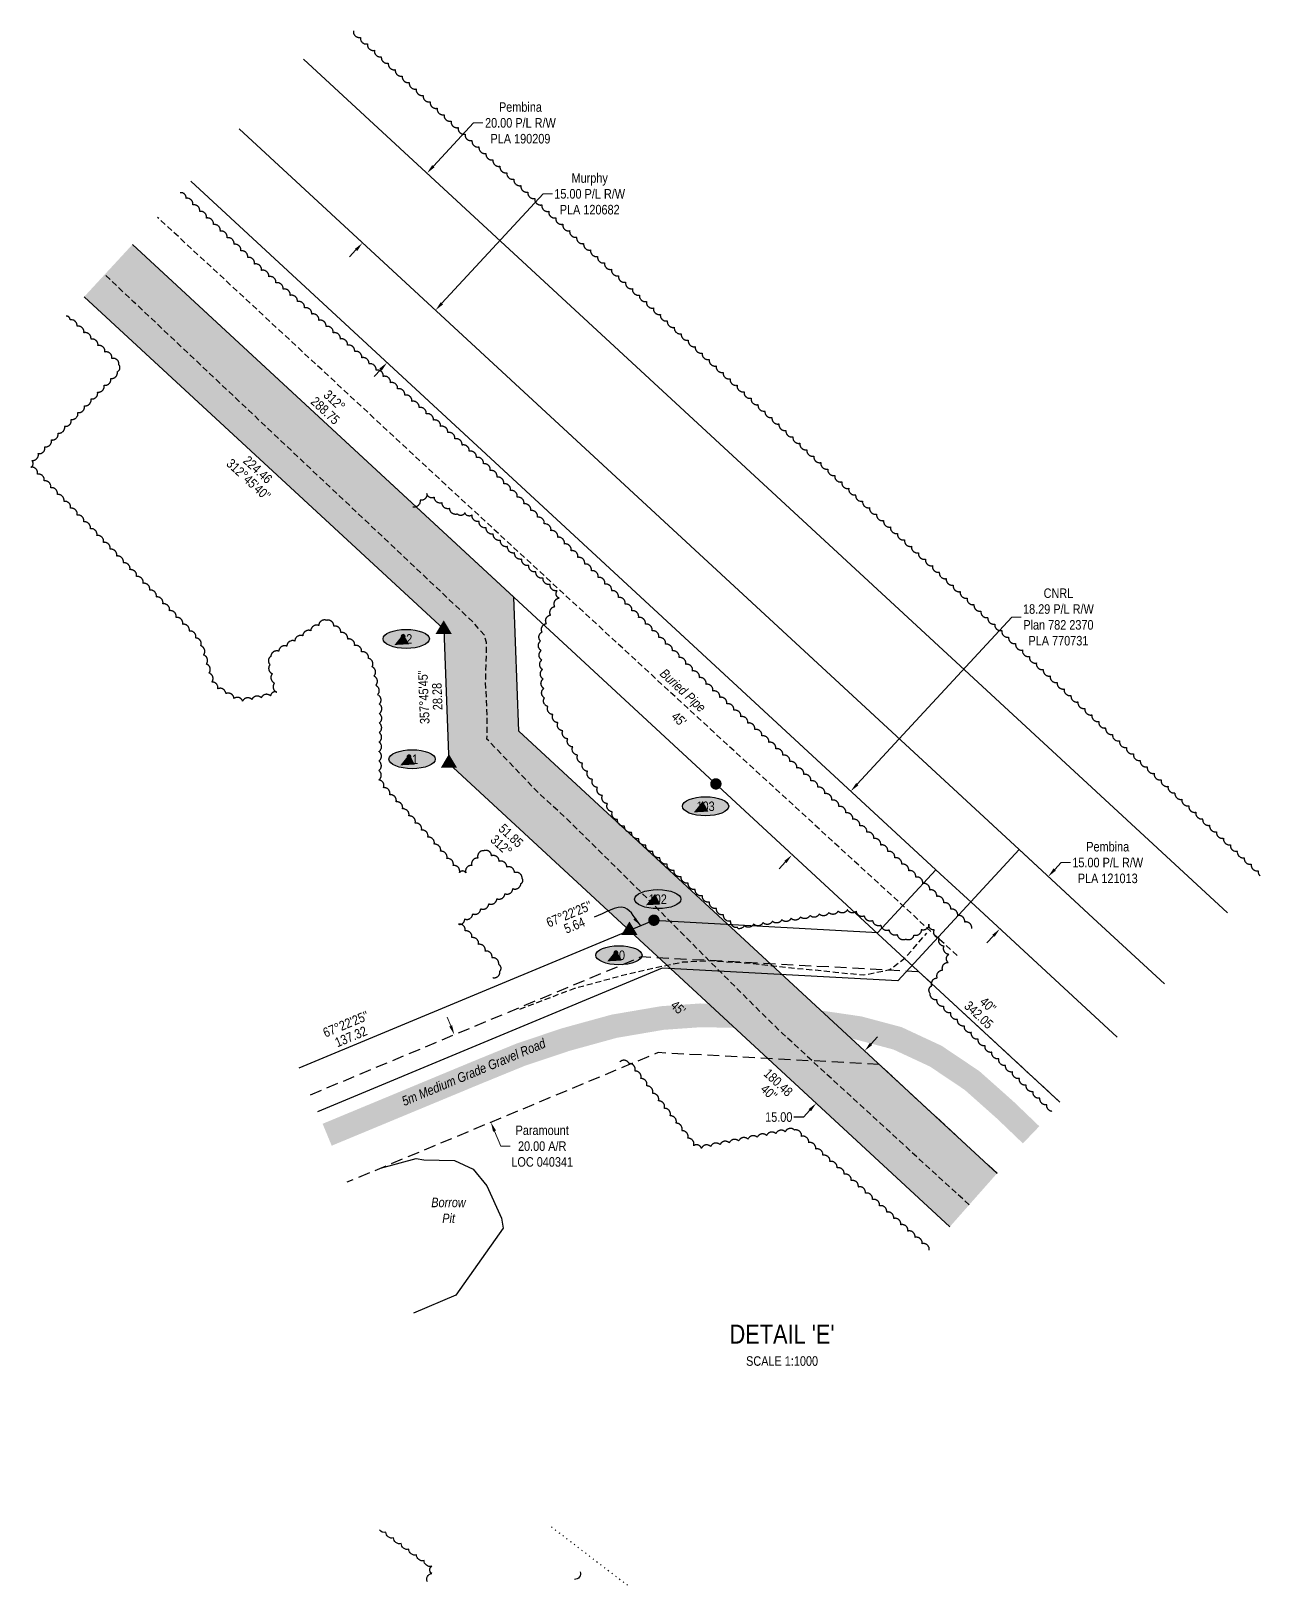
# Model space of a CAD drawing. Extents: x 502021 to 516972, y 6026865 to 6037901.
# Drawn here: x 507194 to 508488, y 6031702 to 6033331 of the extents above; entities that cross this region are included whole.
import ezdxf
from ezdxf.enums import TextEntityAlignment as Align

# ---------------------------------------------------------------- set-up
doc = ezdxf.new("R2010")
doc.units = 0
doc.header["$LTSCALE"] = 5
doc.header["$PDSIZE"] = 0.5
for name, pattern in [('0', [1, 1, 0]), ('foc-ACCESSROAD', [3.75, 2.5, -1.25]), ('foc-TOPO', [1, 0.2, -0.8]), ('UG_PIPE', [1.875, 1.25, -0.625])]:
    doc.linetypes.add(name, pattern=pattern)
doc.layers.get('Defpoints').update_dxf_attribs({"color": 9})
for name, color, linetype, lineweight in [('AS-GENERAL', 48, 'Continuous', 18), ('F-AR-T', 190, 'Continuous', 9), ('F-RW-T', 190, 'Continuous', 9)]:
    doc.layers.add(name, color=color, linetype=linetype, lineweight=lineweight)
for name, color, linetype in [('AS-PIPE-UG', 44, 'UG_PIPE'), ('AS-PIPE-UG-T', 44, 'Continuous'), ('AS-ROADS', 254, 'Continuous'), ('DETAIL-T', 7, 'Continuous'), ('F-AR', 190, 'foc-ACCESSROAD'), ('F-RW', 190, 'Continuous'), ('L-BD', 7, 'Continuous'), ('L-BD1', 253, 'Continuous'), ('L-MON', 1, 'Continuous'), ('P-ELEVATION', 7, 'Continuous'), ('P-PROPOSED', 10, 'Continuous'), ('P-PROPOSED-H', 21, 'Continuous'), ('P-STATION', 7, 'Continuous'), ('P-TXT', 4, 'Continuous'), ('T-BUSH', 110, '0'), ('T-SLOPE', 48, 'Continuous'), ('T-VEGETATION CHANGE', 104, 'foc-TOPO')]:
    doc.layers.add(name, color=color, linetype=linetype)
doc.styles.add('80CG', font='ARIALN.TTF', dxfattribs={"height": 10})
doc.styles.add('80L', font='ARIALN.TTF', dxfattribs={"height": 10})
doc.dimstyles.new('Compass 5 000', dxfattribs={"dimscale": 5, "dimtxt": 9, "dimasz": 2, "dimexe": 0.2, "dimexo": 0.0625, "dimgap": 0.5, "dimtad": 0, "dimtih": 1, "dimtoh": 1, "dimzin": 0, "dimdsep": 46, "dimtxsty": '80CG', "dimcen": 0.1, "dimse1": 1, "dimse2": 1, "dimclrd": 256, "dimclrt": 256, "dimaunit": 1, "dimadec": 4, "dimazin": 0, "dimtfac": 0.06, "dimtofl": 0, "dimtmove": 0, "dimatfit": 1, "dimfxl": 0.2, "dimtolj": 1, "dimtzin": 0, "dimlwd": -1, "dimarcsym": 0})

# ---------------------------------------------------------------- blocks, each defined once
blk = doc.blocks.new('*D566')
at = {"layer": 'Defpoints', "color": 0, "linetype": 'Continuous', "transparency": 16777216}
for p in [(507655.8, 6032281.3), (507678.5, 6032182.5), (507694.2, 6032189.1)]:
    blk.add_point(p, dxfattribs=at)
at = {"layer": 'F-AR-T', "transparency": 16777216}
for p, q in [((507636.2, 6032284), (507632.3, 6032293.2)), ((507682.3, 6032173.3), (507688.9, 6032157.4)), ((507688.9, 6032157.4), (507698.9, 6032157.4))]:
    blk.add_line(p, q, dxfattribs=at)
at = {"layer": 'F-AR-T', "linetype": 'Continuous', "transparency": 16777216}
for points in [[(507637.7, 6032284.6), (507634.7, 6032283.3), (507640, 6032274.7)], [(507683.9, 6032173.9), (507680.8, 6032172.6), (507678.5, 6032182.5)]]:
    blk.add_solid(points, dxfattribs=at)
at = {"layer": 'F-AR-T', "linetype": 'Continuous', "transparency": 16777216, "insert": (507732.5, 6032157.4), "char_height": 10, "attachment_point": 5, "style": '80CG'}
blk.add_mtext('\\A1;Paramount\\P20.00 A/R\\PLOC 040341', dxfattribs=at)
blk = doc.blocks.new('*D719')
at = {"layer": 'Defpoints', "color": 0, "transparency": 16777216}
for p in [(508265.2, 6032441.2), (508353.6, 6032359.5), (508302.7, 6032304.4)]:
    blk.add_point(p, dxfattribs=at)
at = {"layer": 'F-RW-T', "transparency": 16777216}
for p, q in [((508272, 6032448.6), (508278.7, 6032455.9)), ((508278.7, 6032455.9), (508288.7, 6032455.9)), ((508207.5, 6032378.8), (508200.7, 6032371.5))]:
    blk.add_line(p, q, dxfattribs=at)
for points in [[(508270.7, 6032449.7), (508273.2, 6032447.4), (508265.2, 6032441.2)], [(508206.3, 6032379.9), (508208.7, 6032377.7), (508214.3, 6032386.1)]]:
    blk.add_solid(points, dxfattribs=at)
at = {"layer": 'F-RW-T', "transparency": 16777216, "insert": (508327.8, 6032455.9), "char_height": 10, "attachment_point": 5, "style": '80CG'}
blk.add_mtext('\\A1;Pembina\\P15.00 P/L R/W\\PPLA 121013', dxfattribs=at)
blk = doc.blocks.new('*D720')
at = {"layer": 'Defpoints', "color": 0, "transparency": 16777216}
for p in [(507815.8, 6032754.4), (507753.7, 6032687.2), (507995.4, 6032463.9)]:
    blk.add_point(p, dxfattribs=at)
at = {"layer": 'F-RW-T', "transparency": 16777216}
for p, q in [((508064.2, 6032538.4), (508226.8, 6032714.4)), ((508226.8, 6032714.4), (508236.8, 6032714.4)), ((507988.6, 6032456.6), (507981.8, 6032449.3))]:
    blk.add_line(p, q, dxfattribs=at)
for points in [[(508063, 6032539.6), (508065.4, 6032537.3), (508057.4, 6032531.1)], [(507987.4, 6032457.7), (507989.8, 6032455.5), (507995.4, 6032463.9)]]:
    blk.add_solid(points, dxfattribs=at)
at = {"layer": 'F-RW-T', "transparency": 16777216, "insert": (508275.9, 6032714.4), "char_height": 10, "attachment_point": 5, "style": '80CG'}
blk.add_mtext('\\A1;CNRL\\P18.29 P/L R/W\\PPlan 782 2370\\PPLA 770731', dxfattribs=at)
blk = doc.blocks.new('*D721')
at = {"layer": 'Defpoints', "color": 0, "transparency": 16777216}
for p in [(507614.1, 6033178.9), (507543.3, 6033108.1), (507546.3, 6033105.4)]:
    blk.add_point(p, dxfattribs=at)
at = {"layer": 'F-RW-T', "transparency": 16777216}
for p, q in [((507618, 6033189), (507660.1, 6033234.5)), ((507660.1, 6033234.5), (507670.1, 6033234.5)), ((507536.5, 6033100.8), (507529.8, 6033093.5))]:
    blk.add_line(p, q, dxfattribs=at)
for points in [[(507616.8, 6033190.1), (507619.2, 6033187.8), (507611.2, 6033181.6)], [(507535.3, 6033101.9), (507537.8, 6033099.7), (507543.3, 6033108.1)]]:
    blk.add_solid(points, dxfattribs=at)
at = {"layer": 'F-RW-T', "transparency": 16777216, "insert": (507709.6, 6033234.5), "char_height": 10, "attachment_point": 5, "style": '80CG'}
blk.add_mtext('\\A1;Pembina\\P20.00 P/L R/W\\PPLA 190209', dxfattribs=at)
blk = doc.blocks.new('*D722')
at = {"layer": 'Defpoints', "color": 0, "transparency": 16777216}
for p in [(507620.1, 6033037.2), (507640.8, 6033018.1), (507590, 6032963)]:
    blk.add_point(p, dxfattribs=at)
at = {"layer": 'F-RW-T', "transparency": 16777216}
for p, q in [((507626.9, 6033044.6), (507733.4, 6033159.8)), ((507733.4, 6033159.8), (507743.4, 6033159.8)), ((507562.5, 6032974.9), (507555.7, 6032967.5))]:
    blk.add_line(p, q, dxfattribs=at)
for points in [[(507625.7, 6033045.7), (507628.1, 6033043.4), (507620.1, 6033037.2)], [(507561.2, 6032976), (507563.7, 6032973.7), (507569.2, 6032982.2)]]:
    blk.add_solid(points, dxfattribs=at)
at = {"layer": 'F-RW-T', "transparency": 16777216, "insert": (507782.5, 6033159.8), "char_height": 10, "attachment_point": 5, "style": '80CG'}
blk.add_mtext('\\A1;Murphy\\P15.00 P/L R/W\\PPLA 120682', dxfattribs=at)
blk = doc.blocks.new('fdia')
at = {"color": 255, "const_width": 1}
blk.add_lwpolyline([(-0.5, 0, 1), (0.5, 0, 1)], format="xyb", close=True, dxfattribs=at)
blk = doc.blocks.new('Fdiaa')
blk.add_blockref('fdia', (0, 0))
blk = doc.blocks.new('fdib')
at = {"color": 1, "const_width": 1.6}
blk.add_lwpolyline([(-0.4, 0, 1), (0.4, 0, 1)], format="xyb", close=True, dxfattribs=at)
at = {"color": 1}
blk.add_circle((0, 0), 0.8, dxfattribs=at)
blk = doc.blocks.new('Fdibb')
blk.add_blockref('fdib', (0, 0))
blk = doc.blocks.new('fdicc')
for name in ['Fdibb', 'Fdiaa']:
    blk.add_blockref(name, (0, 0))
blk = doc.blocks.new('FDI')
blk.add_blockref('fdicc', (0, 0))
blk = doc.blocks.new('*D611')
at = {"layer": 'Defpoints', "color": 0, "linetype": 'Continuous', "transparency": 16777216}
for p in [(508021, 6032202.6), (508154.2, 6032181.6), (508103.3, 6032126.6)]:
    blk.add_point(p, dxfattribs=at)
at = {"layer": 'P-TXT', "transparency": 16777216}
for p, q in [((508078.7, 6032265), (508085.5, 6032272.4)), ((508014.2, 6032195.3), (508007.4, 6032188)), ((508007.4, 6032188), (507997.4, 6032188))]:
    blk.add_line(p, q, dxfattribs=at)
at = {"layer": 'P-TXT', "linetype": 'Continuous', "transparency": 16777216}
for points in [[(508077.5, 6032266.2), (508079.9, 6032263.9), (508071.9, 6032257.7)], [(508013, 6032196.4), (508015.5, 6032194.2), (508021, 6032202.6)]]:
    blk.add_solid(points, dxfattribs=at)
at = {"layer": 'P-TXT', "linetype": 'Continuous', "transparency": 16777216, "insert": (507981.5, 6032188), "char_height": 10, "attachment_point": 5, "style": '80CG'}
blk.add_mtext('\\A1;15.00', dxfattribs=at)
blk = doc.blocks.new('TRIA')
blk.add_hatch(color=255).paths.add_polyline_path([(-0.04, 1.52), (-1.47, -0.87), (1.39, -0.87)])
blk = doc.blocks.new('Hybrid_EC')
at = {"color": 251}
for points in [[(-1.3, -0.74), (0, 1.42), (1.3, -0.74)], [(0.47, -0.26), (0, 0.53), (-0.47, -0.26)]]:
    blk.add_lwpolyline(points, close=True, dxfattribs=at)
at = {"layer": 'Defpoints'}
blk.add_circle((0, 0), 0.05, dxfattribs=at)
at = {"xscale": 1.2, "yscale": 1.2, "zscale": 1.2}
blk.add_blockref('TRIA', (0.05, 0.06), dxfattribs=at)
blk = doc.blocks.new('Hybrd Num')
at = {"layer": 'P-ELEVATION'}
h = blk.add_hatch(color=111, dxfattribs=at)
h.dxf.hatch_style = 1
edge = h.paths.add_edge_path()
edge.add_ellipse((0, 0), major_axis=(-24.4, 0), ratio=0.410256, start_angle=0, end_angle=360)
at = {"layer": 'P-ELEVATION', "color": 7, "flags": 128}
blk.add_lwpolyline([(0, 0, 12.5, 0, 0), (-12.4, -6.4, 0, 0, 0)], format="xyseb", dxfattribs=at)
at = {"layer": 'P-ELEVATION', "color": 7}
blk.add_ellipse((0, 0), major_axis=(-24.4, 0), ratio=0.410256, dxfattribs=at)
at = {"color": 0, "style": '80L'}
blk.add_attdef('NUMBER', text='', height=10, dxfattribs=at).set_placement((0, 0), align=Align.MIDDLE_CENTER)
at = {"style": '80L', "flags": 1}
blk.add_attdef('ID', text='', height=10, dxfattribs=at).set_placement((-0.6, -4), align=Align.MIDDLE_CENTER)

msp = doc.modelspace()

# ---------------------------------------------------------------- hatches: boundary and pattern name
at = {"layer": 'P-PROPOSED-H'}
h = msp.add_hatch(color=256, dxfattribs=at)
h.dxf.hatch_style = 1
h.paths.add_polyline_path([(508161.633, 6032072.609), (508211.294, 6032128.785), (507707.997, 6032594.209), (507702.479, 6032735.445), (507301.195, 6033106.533), (507250.327, 6033051.474), (507628.788, 6032701.491), (507634.306, 6032560.255)])

# ---------------------------------------------------------------- linework, layer by layer
at = {"layer": 'AS-PIPE-UG', "flags": 128}
for points in [[(508169.275, 6032358.115), (508143.875, 6032381.45), (507896.52, 6032608.42), (507638.62, 6032846.5), (507401.115, 6033067.04), (507327.565, 6033135.074)], [(508182.072, 6032095.729), (508117.785, 6032154.492), (507985.445, 6032275.932), (507949.49, 6032311.322), (507837.195, 6032424.062), (507759.51, 6032500.787), (507730.02, 6032527.792), (507674.345, 6032585.962), (507674.695, 6032602.797), (507673.945, 6032627.822), (507672.92, 6032646.037), (507673.865, 6032677.137), (507673.975, 6032687.607), (507671.84, 6032694.912), (507659.805, 6032708.982), (507302.72, 6033045.957), (507272.019, 6033074.954)], [(507708.92, 6032301.755), (507766.92, 6032323.705), (507821.8, 6032338.615), (507850.17, 6032345.115), (507880.62, 6032351.3), (507906.58, 6032352.765), (507946.81, 6032350.37), (507989.6, 6032345.57), (508018.08, 6032343.045), (508040.905, 6032340.65), (508070.86, 6032337.58), (508098.575, 6032343.285), (508114.935, 6032355.99), (508137.24, 6032381.535)]]:
    msp.add_lwpolyline(points, dxfattribs=at)
at = {"layer": 'AS-ROADS', "const_width": 24.987, "flags": 128}
msp.add_lwpolyline([(507506.142, 6032169.423), (507663.465, 6032234.74), (507710.315, 6032253.885), (507757.335, 6032269.615), (507808.215, 6032283.62), (507859.01, 6032292.3), (507898.855, 6032295.085), (507940.095, 6032294.415), (507984.4, 6032291.99), (508026.27, 6032287.52), (508065.905, 6032281.735), (508106.465, 6032270.93), (508146.81, 6032252.14), (508184.92, 6032226.545), (508219.92, 6032195.425), (508247.138, 6032169.332)], dxfattribs=at)
at = {"layer": 'F-AR', "flags": 128}
for points in [[(507488.604, 6032211.537), (507836.976, 6032356.913), (508128.716, 6032341.281), (508192.141, 6032282.629), (508277.508, 6032203.686)], [(508211.311, 6032128.804), (508087.377, 6032243.377), (507854.409, 6032255.838), (507527, 6032119.34)]]:
    msp.add_lwpolyline(points, dxfattribs=at)
at = {"layer": 'F-RW'}
for points in [[(507481.382, 6033301.56), (508380.349, 6032470.998), (508453.812, 6032403.122)], [(508387.55, 6032328.166), (508312.471, 6032397.536), (508239.009, 6032465.413), (507413.509, 6033228.097)], [(507413.509, 6033228.097), (508234.492, 6032469.588), (508183.589, 6032414.504), (508106.685, 6032331.281), (507858.767, 6032344.737), (507496.042, 6032193.675)], [(507362.684, 6033173.086), (508151.433, 6032444.218), (508188.104, 6032410.326), (508337.862, 6032271.959)], [(507476.83, 6032239.808), (507850.085, 6032395.255), (508085.93, 6032382.455), (508146.886, 6032448.42), (507362.701, 6033173.104)], [(508277.508, 6032203.686), (507301.195, 6033106.533)], [(508337.863, 6032271.96), (508183.589, 6032414.504), (508234.492, 6032469.588), (508312.461, 6032397.535), (508387.545, 6032328.16)]]:
    msp.add_lwpolyline(points, dxfattribs=at)
at = {"layer": 'P-PROPOSED', "flags": 128}
msp.add_lwpolyline([(508211.294, 6032128.785), (507707.997, 6032594.209), (507702.479, 6032735.445), (507301.195, 6033106.533)], dxfattribs=at)
at = {"layer": 'T-BUSH', "flags": 128}
for points in [[(507533.824, 6033331.294, 0.52056705), (507541.166, 6033324.513, 0.52056705), (507548.509, 6033317.732, 0.52056705), (507555.852, 6033310.951, 0.52056705), (507563.194, 6033304.17, 0.52056705), (507570.537, 6033297.389, 0.52056705), (507577.88, 6033290.609, 0.52056705), (507585.222, 6033283.828, 0.52056705), (507592.565, 6033277.047, 0.52056705), (507599.908, 6033270.266, 0.52056705), (507607.25, 6033263.485, 0.52056705), (507614.593, 6033256.704, 0.52056705), (507621.936, 6033249.923, 0.52056705), (507629.278, 6033243.143, 0.52056705), (507636.621, 6033236.362, 0.52056705), (507643.964, 6033229.581, 0.52056705), (507651.306, 6033222.8, 0.52056705), (507658.649, 6033216.019, 0.52056705), (507665.992, 6033209.238, 0.52056705), (507673.334, 6033202.458, 0.52056705), (507680.677, 6033195.677, 0.52056705), (507688.02, 6033188.896, 0.52056705), (507695.362, 6033182.115, 0.52056705), (507702.705, 6033175.334, 0.52056705), (507710.048, 6033168.553, 0.52056705), (507717.391, 6033161.772, 0.52056705), (507724.733, 6033154.992, 0.52056705), (507732.076, 6033148.211, 0.52056705), (507739.419, 6033141.43, 0.52056705), (507746.761, 6033134.649, 0.52056705), (507754.104, 6033127.868, 0.52056705), (507761.447, 6033121.087, 0.52056705), (507768.789, 6033114.307, 0.52056705), (507776.132, 6033107.526, 0.52056705), (507783.475, 6033100.745, 0.52056705), (507790.817, 6033093.964, 0.52056705), (507798.16, 6033087.183, 0.52056705), (507805.503, 6033080.402, 0.52056705), (507812.845, 6033073.621, 0.52056705), (507820.188, 6033066.841, 0.52056705), (507827.531, 6033060.06, 0.52056705), (507834.873, 6033053.279, 0.52056705), (507842.216, 6033046.498, 0.52056705), (507849.559, 6033039.717, 0.52056705), (507856.901, 6033032.936, 0.52056705), (507864.244, 6033026.156, 0.52056705), (507871.587, 6033019.375, 0.52056705), (507878.929, 6033012.594, 0.52056705), (507886.272, 6033005.813, 0.52056705), (507893.615, 6032999.032, 0.52056705), (507900.957, 6032992.251, 0.52056705), (507908.3, 6032985.47, 0.52056705), (507915.643, 6032978.69, 0.52056705), (507922.985, 6032971.909, 0.52056705), (507930.328, 6032965.128, 0.52056705), (507937.671, 6032958.347, 0.52056705), (507945.013, 6032951.566, 0.52056705), (507952.356, 6032944.785, 0.52056705), (507959.699, 6032938.005, 0.52056705), (507967.041, 6032931.224, 0.52056705), (507974.384, 6032924.443, 0.52056705), (507981.727, 6032917.662, 0.52056705), (507989.069, 6032910.881, 0.52056705), (507996.412, 6032904.1, 0.52056705), (508003.755, 6032897.319, 0.52056705), (508011.097, 6032890.539, 0.52056705), (508018.44, 6032883.758, 0.52056705), (508025.783, 6032876.977, 0.52056705), (508033.125, 6032870.196, 0.52056705), (508040.468, 6032863.415, 0.52056705), (508047.811, 6032856.634, 0.52056705), (508055.153, 6032849.854, 0.52056705), (508062.496, 6032843.073, 0.52056705), (508069.839, 6032836.292, 0.52056705), (508077.181, 6032829.511, 0.52056705), (508084.524, 6032822.73, 0.52056705), (508091.867, 6032815.949, 0.52056705), (508099.209, 6032809.168, 0.52056705), (508106.552, 6032802.388, 0.52056705), (508113.895, 6032795.607, 0.52056705), (508121.237, 6032788.826, 0.52056705), (508128.58, 6032782.045, 0.52056705), (508135.923, 6032775.264, 0.52056705), (508143.265, 6032768.483, 0.52056705), (508150.577, 6032761.669, 0.52056705), (508157.871, 6032754.836, 0.52056705), (508165.166, 6032748.004, 0.52056705), (508172.461, 6032741.172, 0.52056705), (508179.755, 6032734.339, 0.52056705), (508187.05, 6032727.507, 0.52056705), (508194.345, 6032720.674, 0.52056705), (508201.64, 6032713.842, 0.52056705), (508208.934, 6032707.009, 0.52056705), (508216.229, 6032700.177, 0.52056705), (508223.524, 6032693.345, 0.52056705), (508230.818, 6032686.512, 0.52056705), (508238.113, 6032679.68, 0.52056705), (508245.408, 6032672.847, 0.52056705), (508252.703, 6032666.015, 0.52056705), (508259.997, 6032659.183, 0.52056705), (508267.292, 6032652.35, 0.52056705), (508274.587, 6032645.518, 0.52056705), (508281.881, 6032638.685, 0.52056705), (508289.176, 6032631.853, 0.52056705), (508296.471, 6032625.021, 0.52056705), (508303.766, 6032618.188, 0.52056705), (508311.06, 6032611.356, 0.52056705), (508318.355, 6032604.523, 0.52056705), (508325.65, 6032597.691, 0.52056705), (508332.944, 6032590.858, 0.52056705), (508340.239, 6032584.026, 0.52056705), (508347.534, 6032577.194, 0.52056705), (508354.829, 6032570.361, 0.52056705), (508362.123, 6032563.529, 0.52056705), (508369.418, 6032556.696, 0.52056705), (508376.713, 6032549.864, 0.52056705), (508384.007, 6032543.032, 0.52056705), (508391.302, 6032536.199, 0.52056705), (508398.597, 6032529.367, 0.52056705), (508405.891, 6032522.534, 0.52056705), (508413.186, 6032515.702, 0.52056705), (508420.481, 6032508.87, 0.52056705), (508427.776, 6032502.037, 0.52056705), (508435.07, 6032495.205, 0.52056705), (508442.365, 6032488.372, 0.52056705), (508449.66, 6032481.54, 0.52056705), (508456.954, 6032474.707, 0.52056705), (508464.249, 6032467.875, 0.52056705), (508471.544, 6032461.043, 0.52056705), (508478.839, 6032454.21, 0.52056705), (508486.133, 6032447.378, 0.2523357), (508488.132, 6032441.945, 0.2523357)], [(508184.638, 6032386.496, 0.52056705), (508177.273, 6032393.252, 0.52056705), (508169.908, 6032400.009, 0.52056705), (508162.543, 6032406.766, 0.52056705), (508155.179, 6032413.523, 0.52056705), (508147.814, 6032420.28, 0.52056705), (508140.449, 6032427.036, 0.52056705), (508133.084, 6032433.793, 0.52056705), (508125.72, 6032440.55, 0.52056705), (508118.355, 6032447.307, 0.52056705), (508110.99, 6032454.064, 0.52056705), (508103.625, 6032460.821, 0.52056705), (508096.26, 6032467.577, 0.52056705), (508088.896, 6032474.334, 0.52056705), (508081.531, 6032481.091, 0.52056705), (508074.166, 6032487.848, 0.52056705), (508066.801, 6032494.605, 0.52056705), (508059.436, 6032501.362, 0.52056705), (508052.072, 6032508.118, 0.52056705), (508044.707, 6032514.875, 0.52056705), (508037.342, 6032521.632, 0.52056705), (508029.977, 6032528.389, 0.52056705), (508022.613, 6032535.146, 0.52056705), (508015.248, 6032541.902, 0.52056705), (508007.883, 6032548.659, 0.52056705), (508000.518, 6032555.416, 0.52056705), (507993.153, 6032562.173, 0.52056705), (507985.789, 6032568.93, 0.52056705), (507978.424, 6032575.687, 0.52056705), (507971.059, 6032582.443, 0.52056705), (507963.694, 6032589.2, 0.52056705), (507956.33, 6032595.957, 0.52056705), (507948.965, 6032602.714, 0.52056705), (507941.6, 6032609.471, 0.52056705), (507934.235, 6032616.227, 0.52056705), (507926.87, 6032622.984, 0.52056705), (507919.506, 6032629.741, 0.52056705), (507912.141, 6032636.498, 0.52056705), (507904.991, 6032643.48, 0.52056705), (507897.891, 6032650.515, 0.52056705), (507890.791, 6032657.55, 0.52056705), (507883.691, 6032664.584, 0.52056705), (507876.591, 6032671.619, 0.52056705), (507869.491, 6032678.653, 0.52056705), (507862.391, 6032685.688, 0.52056705), (507855.291, 6032692.722, 0.52056705), (507848.191, 6032699.757, 0.52056705), (507841.092, 6032706.792, 0.52056705), (507833.992, 6032713.826, 0.52056705), (507826.892, 6032720.861, 0.52056705), (507819.792, 6032727.895, 0.52056705), (507812.692, 6032734.93, 0.52056705), (507805.592, 6032741.964, 0.52056705), (507798.492, 6032748.999, 0.52056705), (507791.392, 6032756.034, 0.52056705), (507784.292, 6032763.068, 0.52056705), (507777.192, 6032770.103, 0.52056705), (507770.092, 6032777.137, 0.52056705), (507762.992, 6032784.172, 0.52056705), (507755.892, 6032791.206, 0.52056705), (507748.792, 6032798.241, 0.52056705), (507741.692, 6032805.276, 0.52056705), (507734.592, 6032812.31, 0.52056705), (507727.492, 6032819.345, 0.52056705), (507720.392, 6032826.379, 0.52056705), (507713.292, 6032833.414, 0.52056705), (507706.192, 6032840.448, 0.52056705), (507699.092, 6032847.483, 0.52056705), (507691.992, 6032854.517, 0.52056705), (507684.892, 6032861.552, 0.52056705), (507677.792, 6032868.587, 0.52056705), (507670.692, 6032875.621, 0.52056705), (507663.213, 6032882.247, 0.52056705), (507655.677, 6032888.813, 0.52056705), (507648.141, 6032895.378, 0.52056705), (507640.605, 6032901.943, 0.52056705), (507633.069, 6032908.509, 0.52056705), (507625.533, 6032915.074, 0.52056705), (507617.997, 6032921.64, 0.52056705), (507610.462, 6032928.205, 0.52056705), (507602.926, 6032934.771, 0.52056705), (507595.39, 6032941.336, 0.52056705), (507587.854, 6032947.902, 0.52056705), (507580.318, 6032954.467, 0.52056705), (507572.782, 6032961.033, 0.52056705), (507565.246, 6032967.598, 0.52056705), (507557.71, 6032974.164, 0.52056705), (507550.175, 6032980.729, 0.52056705), (507542.639, 6032987.295, 0.52056705), (507535.103, 6032993.86, 0.52056705), (507527.567, 6033000.426, 0.52056705), (507520.031, 6033006.991, 0.52056705), (507512.495, 6033013.556, 0.52056705), (507504.959, 6033020.122, 0.52056705), (507497.424, 6033026.687, 0.52056705), (507489.888, 6033033.253, 0.52056705), (507482.352, 6033039.818, 0.52056705), (507474.816, 6033046.384, 0.52056705), (507467.28, 6033052.949, 0.52056705), (507459.744, 6033059.515, 0.52056705), (507452.208, 6033066.08, 0.52056705), (507444.672, 6033072.646, 0.52056705), (507437.137, 6033079.211, 0.52056705), (507429.707, 6033085.893, 0.52056705), (507422.493, 6033092.81, 0.52056705), (507415.279, 6033099.728, 0.52056705), (507408.065, 6033106.645, 0.52056705), (507400.851, 6033113.563, 0.52056705), (507393.637, 6033120.481, 0.52056705), (507386.423, 6033127.398, 0.52056705), (507379.209, 6033134.316, 0.52056705), (507371.995, 6033141.233, 0.52056705), (507364.781, 6033148.151, 0.52056705), (507357.567, 6033155.068, 0.52056705), (507351.413, 6033160.969, 0.52056705)], [(507680.636, 6032334.825, 0.52056705), (507687.976, 6032341.607, 0.52056705), (507686.68, 6032348.567, 0.52056705), (507679.623, 6032355.646, 0.52056705), (507672.567, 6032362.724, 0.52056705), (507665.51, 6032369.802, 0.52056705), (507658.454, 6032376.88, 0.52056705), (507651.397, 6032383.959, 0.52056705), (507644.341, 6032391.037, 0.52056705), (507650.892, 6032396.574, 0.52056705), (507659.353, 6032401.895, 0.52056705), (507667.814, 6032407.216, 0.52056705), (507676.274, 6032412.536, 0.52056705), (507684.735, 6032417.857, 0.52056705), (507693.196, 6032423.178, 0.52056705), (507701.656, 6032428.499, 0.52056705), (507710.117, 6032433.82, 0.52056705), (507711.352, 6032439.399, 0.52056705), (507703.293, 6032445.312, 0.52056705), (507695.235, 6032451.224, 0.52056705), (507687.176, 6032457.137, 0.52056705), (507679.118, 6032463.049, 0.52056705), (507671.129, 6032468.404, 0.52056705), (507664.767, 6032460.696, 0.52056705), (507658.404, 6032452.988, 0.52056705), (507652.041, 6032445.28, 0.52056705), (507645.519, 6032445.431, 0.52056705), (507638.848, 6032452.874, 0.52056705), (507632.177, 6032460.317, 0.52056705), (507625.507, 6032467.76, 0.52056705), (507618.836, 6032475.203, 0.52056705), (507612.165, 6032482.646, 0.52056705), (507605.494, 6032490.088, 0.52056705), (507598.824, 6032497.531, 0.52056705), (507592.153, 6032504.974, 0.52056705), (507585.482, 6032512.417, 0.52056705), (507578.812, 6032519.86, 0.52056705), (507572.141, 6032527.303, 0.52056705), (507565.47, 6032534.746, 0.52056705), (507560.458, 6032542.815, 0.52056705), (507560.545, 6032552.809, 0.52056705), (507560.632, 6032562.804, 0.52056705), (507560.718, 6032572.798, 0.52056705), (507560.805, 6032582.792, 0.52056705), (507560.891, 6032592.787, 0.52056705), (507560.978, 6032602.781, 0.52056705), (507561.065, 6032612.775, 0.52056705), (507561.151, 6032622.77, 0.52056705), (507559.285, 6032632.581, 0.52056705), (507557.344, 6032642.386, 0.52056705), (507555.402, 6032652.19, 0.52056705), (507553.46, 6032661.994, 0.52056705), (507549.729, 6032670.798, 0.52056705), (507542.394, 6032677.587, 0.52056705), (507535.059, 6032684.377, 0.52056705), (507527.725, 6032691.166, 0.52056705), (507520.39, 6032697.956, 0.52056705), (507513.056, 6032704.746, 0.52056705), (507505.66, 6032710.835, 0.52056705), (507497.264, 6032705.413, 0.52056705), (507488.868, 6032699.99, 0.52056705), (507480.472, 6032694.568, 0.52056705), (507472.075, 6032689.146, 0.52056705), (507463.679, 6032683.724, 0.52056705), (507455.283, 6032678.302, 0.52056705), (507446.887, 6032672.88, 0.52056705), (507446.096, 6032664.413, 0.52056705), (507448.43, 6032654.694, 0.52056705), (507450.763, 6032644.976, 0.52056705), (507453.097, 6032635.257, 0.52056705), (507446.588, 6032631.279, 0.52056705), (507436.761, 6032629.455, 0.52056705), (507426.934, 6032627.631, 0.52056705), (507417.107, 6032625.807, 0.52056705), (507408.106, 6032628.647, 0.52056705), (507399.502, 6032633.734, 0.52056705), (507390.899, 6032638.82, 0.52056705), (507384.742, 6032645.827, 0.52056705), (507381.844, 6032655.393, 0.52056705), (507378.946, 6032664.958, 0.52056705), (507376.049, 6032674.524, 0.52056705), (507373.151, 6032684.089, 0.52056705), (507367.967, 6032692.311, 0.52056705), (507361.022, 6032699.499, 0.52056705), (507354.078, 6032706.688, 0.52056705), (507347.134, 6032713.876, 0.52056705), (507340.189, 6032721.064, 0.52056705), (507333.245, 6032728.252, 0.52056705), (507326.3, 6032735.44, 0.52056705), (507319.356, 6032742.628, 0.52056705), (507312.411, 6032749.816, 0.52056705), (507305.467, 6032757.005, 0.52056705), (507298.522, 6032764.193, 0.52056705), (507291.578, 6032771.381, 0.52056705), (507284.633, 6032778.569, 0.52056705), (507277.689, 6032785.757, 0.52056705), (507270.744, 6032792.945, 0.52056705), (507263.8, 6032800.133, 0.52056705), (507256.856, 6032807.321, 0.52056705), (507249.911, 6032814.51, 0.52056705), (507242.967, 6032821.698, 0.52056705), (507236.022, 6032828.886, 0.52056705), (507229.078, 6032836.074, 0.52056705), (507222.133, 6032843.262, 0.52056705), (507215.189, 6032850.45, 0.52056705), (507208.244, 6032857.638, 0.52056705), (507201.3, 6032864.826, 0.52056705), (507194.355, 6032872.015, 0.52056705), (507195.112, 6032879.207, 0.52056705), (507202.048, 6032886.403, 0.52056705), (507208.985, 6032893.598, 0.52056705), (507215.921, 6032900.794, 0.52056705), (507222.858, 6032907.99, 0.52056705), (507229.795, 6032915.185, 0.52056705), (507236.731, 6032922.381, 0.52056705), (507243.668, 6032929.577, 0.52056705), (507250.605, 6032936.772, 0.52056705), (507257.541, 6032943.968, 0.52056705), (507264.478, 6032951.164, 0.52056705), (507271.414, 6032958.36, 0.52056705), (507278.351, 6032965.555, 0.52056705), (507285.288, 6032972.751, 0.52056705), (507286.953, 6032979.788, 0.52056705), (507279.596, 6032986.553, 0.52056705), (507272.238, 6032993.318, 0.52056705), (507264.881, 6033000.083, 0.52056705), (507257.524, 6033006.848, 0.52056705), (507250.167, 6033013.613, 0.52056705), (507242.809, 6033020.378, 0.52056705), (507235.452, 6033027.143, 0.52056705), (507231.345, 6033030.919, 0.52056705)], [(507938.343, 6032387.68, -0.52056705), (507930.901, 6032394.351, -0.52056705), (507923.459, 6032401.023, -0.52056705), (507916.016, 6032407.694, -0.52056705), (507908.574, 6032414.365, -0.52056705), (507901.131, 6032421.036, -0.52056705), (507893.689, 6032427.708, -0.52056705), (507886.247, 6032434.379, -0.52056705), (507878.804, 6032441.05, -0.52056705), (507871.362, 6032447.721, -0.52056705), (507863.919, 6032454.392, -0.52056705), (507856.477, 6032461.064, -0.52056705), (507849.035, 6032467.735, -0.52056705), (507841.592, 6032474.406, -0.52056705), (507834.15, 6032481.077, -0.52056705), (507826.707, 6032487.749, -0.52056705), (507819.265, 6032494.42, -0.52056705), (507811.822, 6032501.091, -0.52056705), (507806.325, 6032509.382, -0.52056705), (507801.109, 6032517.908, -0.52056705), (507795.893, 6032526.434, -0.52056705), (507790.678, 6032534.96, -0.52056705), (507785.462, 6032543.486, -0.52056705), (507780.246, 6032552.011, -0.52056705), (507775.031, 6032560.537, -0.52056705), (507769.815, 6032569.063, -0.52056705), (507764.599, 6032577.589, -0.52056705), (507759.384, 6032586.115, -0.52056705), (507754.168, 6032594.641, -0.52056705), (507748.952, 6032603.167, -0.52056705), (507743.737, 6032611.693, -0.52056705), (507738.521, 6032620.219, -0.52056705), (507734.87, 6032629.244, -0.52056705), (507734.185, 6032639.215, -0.52056705), (507733.5, 6032649.186, -0.52056705), (507732.816, 6032659.158, -0.52056705), (507732.131, 6032669.129, -0.52056705), (507731.446, 6032679.1, -0.52056705), (507730.761, 6032689.071, -0.52056705), (507732.445, 6032698.572, -0.52056705), (507736.892, 6032707.523, -0.52056705), (507741.339, 6032716.473, -0.52056705), (507745.786, 6032725.424, -0.52056705), (507750.233, 6032734.375, -0.52056705), (507748.369, 6032742.099, -0.52056705), (507740.893, 6032748.733, -0.52056705), (507733.417, 6032755.367, -0.52056705), (507725.942, 6032762.001, -0.52056705), (507718.466, 6032768.635, -0.52056705), (507710.99, 6032775.269, -0.52056705), (507703.514, 6032781.903, -0.52056705), (507696.039, 6032788.536, -0.52056705), (507688.563, 6032795.17, -0.52056705), (507681.087, 6032801.804, -0.52056705), (507673.612, 6032808.438, -0.52056705), (507666.136, 6032815.072, -0.52056705), (507658.66, 6032821.706, -0.52056705), (507651.117, 6032824.09, -0.52056705), (507643.274, 6032822.753, -0.52056705), (507635.2, 6032828.643, -0.52056705), (507627.125, 6032834.533, -0.52056705), (507619.051, 6032840.424, -0.52056705), (507611.114, 6032844.311, -0.52056705), (507603.92, 6032837.372, -0.52056705), (507596.459, 6032830.175, -0.52056705)], [(508268.965, 6032194.023, -0.42137828), (508263.711, 6032200.998, -0.52056705), (508256.487, 6032207.904, -0.52056705), (508249.262, 6032214.811, -0.52056705), (508242.037, 6032221.717, -0.52056705), (508234.813, 6032228.624, -0.52056705), (508227.588, 6032235.53, -0.52056705), (508220.364, 6032242.437, -0.52056705), (508213.139, 6032249.343, -0.52056705), (508205.914, 6032256.25, -0.52056705), (508198.69, 6032263.156, -0.52056705), (508191.465, 6032270.063, -0.52056705), (508184.241, 6032276.969, -0.52056705), (508177.016, 6032283.876, -0.52056705), (508169.792, 6032290.782, -0.52056705), (508162.567, 6032297.689, -0.52056705), (508155.342, 6032304.595, -0.52056705), (508148.118, 6032311.502, -0.52056705), (508140.893, 6032318.408, -0.52056705), (508142.68, 6032326.232, -0.52056705), (508148.366, 6032334.452, -0.52056705), (508154.052, 6032342.672, -0.52056705), (508159.737, 6032350.892, -0.52056705), (508160.66, 6032359.269, -0.52056705), (508155.531, 6032367.848, -0.52056705), (508150.401, 6032376.426, -0.52056705), (508145.272, 6032385.004, -0.52056705), (508139.634, 6032391.105, -0.52056705), (508131.544, 6032385.237, -0.52056705), (508123.453, 6032379.368, -0.52056705), (508115.275, 6032375.076, -0.52056705), (508106.586, 6032380.015, -0.52056705), (508097.897, 6032384.954, -0.52056705), (508089.207, 6032389.892, -0.52056705), (508080.518, 6032394.831, -0.52056705), (508071.829, 6032399.77, -0.52056705), (508063.139, 6032404.708, -0.52056705), (508053.839, 6032406.334, -0.52056705), (508043.96, 6032404.82, -0.52056705), (508034.08, 6032403.305, -0.52056705), (508024.201, 6032401.791, -0.52056705), (508014.322, 6032400.276, -0.52056705), (508004.443, 6032398.761, -0.52056705), (507994.563, 6032397.247, -0.52056705), (507984.684, 6032395.732, -0.52056705), (507974.805, 6032394.218, -0.52056705), (507964.925, 6032392.703, -0.52056705), (507955.046, 6032391.189, -0.52056705), (507945.167, 6032389.674, -0.3509253), (507938.259, 6032386.447, -0.3509253)], [(508139.922, 6032048.065, 0.52056705), (508132.458, 6032054.712, 0.52056705), (508124.993, 6032061.359, 0.52056705), (508117.529, 6032068.005, 0.52056705), (508110.065, 6032074.652, 0.52056705), (508102.6, 6032081.299, 0.52056705), (508095.136, 6032087.945, 0.52056705), (508087.672, 6032094.592, 0.52056705), (508080.207, 6032101.239, 0.52056705), (508072.743, 6032107.885, 0.52056705), (508065.278, 6032114.532, 0.52056705), (508057.814, 6032121.179, 0.52056705), (508050.35, 6032127.825, 0.52056705), (508042.885, 6032134.472, 0.52056705), (508035.421, 6032141.119, 0.52056705), (508027.957, 6032147.765, 0.52056705), (508020.492, 6032154.412, 0.52056705), (508013.028, 6032161.059, 0.52056705), (508005.564, 6032167.705, 0.52056705), (507998.099, 6032174.352, 0.52056705), (507988.322, 6032172.522, 0.52056705), (507978.516, 6032170.589, 0.52056705), (507968.71, 6032168.655, 0.52056705), (507958.904, 6032166.721, 0.52056705), (507949.098, 6032164.788, 0.52056705), (507939.292, 6032162.854, 0.52056705), (507929.486, 6032160.921, 0.52056705), (507919.68, 6032158.987, 0.52056705), (507909.874, 6032157.053, 0.52056705), (507900.068, 6032155.12, 0.52056705), (507892.013, 6032157.914, 0.52056705), (507885.829, 6032165.767, 0.52056705), (507879.646, 6032173.619, 0.52056705), (507873.463, 6032181.471, 0.52056705), (507867.279, 6032189.324, 0.52056705), (507861.096, 6032197.176, 0.52056705), (507854.913, 6032205.029, 0.52056705), (507848.729, 6032212.881, 0.52056705), (507842.546, 6032220.734, 0.52056705), (507836.362, 6032228.586, 0.52056705), (507830.179, 6032236.439, 0.52056705), (507823.996, 6032244.291, 0.52056705), (507814.258, 6032246.107, 0.52056705)]]:
    msp.add_lwpolyline(points, format="xyb", dxfattribs=at)
at = {"layer": 'T-BUSH', "linetype": 'Continuous', "flags": 128}
for points in [[(507611.626, 6031698.686, -0.52056705), (507616.258, 6031707.543, -0.52056705), (507616.163, 6031715.32, -0.52056705), (507608.146, 6031721.288, -0.52056705), (507600.128, 6031727.256, -0.52056705), (507592.111, 6031733.224, -0.52056705), (507584.093, 6031739.192, -0.52056705), (507576.076, 6031745.16, -0.52056705), (507568.059, 6031751.128, -0.33217409), (507561.132, 6031753.434, -0.33217409)], [(507772.479, 6031709.431, -0.52056705), (507766.518, 6031701.408, -0.52056705)]]:
    msp.add_lwpolyline(points, format="xyb", dxfattribs=at)
at = {"layer": 'T-SLOPE', "linetype": 'Continuous', "flags": 128}
msp.add_lwpolyline([(507562.29, 6032134.165), (507599.67, 6032144.44), (507607.855, 6032143.105), (507640.05, 6032142.15), (507659.86, 6032133.3), (507674.35, 6032115.645), (507689.82, 6032081.435), (507691.28, 6032071.075), (507641.555, 6032000.405), (507597.14, 6031981.705)], dxfattribs=at)
at = {"layer": 'T-VEGETATION CHANGE', "flags": 128}
msp.add_lwpolyline([(507742.176, 6031756.567), (508039.179, 6031529.429)], dxfattribs=at)

# ---------------------------------------------------------------- block references
at = {"layer": 'L-MON', "xscale": 4.997366099999961, "yscale": 4.997366099999961, "zscale": 4.997366099999961}
for p in [(507628.788, 6032701.491), (507634.291, 6032560.648), (507824.331, 6032384.53)]:
    msp.add_blockref('Hybrid_EC', p, dxfattribs=at)
at = {"layer": 'L-MON', "color": 6, "xscale": 4.997366099999893, "yscale": 4.997366099999893, "zscale": 4.997366099999893}
for p in [(507915.32, 6032538.735), (507850.085, 6032395.255)]:
    msp.add_blockref('FDI', p, dxfattribs=at)
at = {"layer": 'P-STATION', "color": 1}
for p, values in [((507589.358, 6032691.347), {'NUMBER': '32'}), ((507595.521, 6032564.697), {'NUMBER': '31'}), ((507904.488, 6032515.157), {'NUMBER': '103'}), ((507854.142, 6032417.41), {'NUMBER': '102'}), ((507813.297, 6032358.34), {'NUMBER': '30'})]:
    msp.add_blockref('Hybrd Num', p, dxfattribs=at).add_auto_attribs(values)

# ---------------------------------------------------------------- texts
at = {"layer": 'AS-GENERAL', "insert": (507583.492, 6032208.773), "char_height": 9.99473, "attachment_point": 1, "rotation": 22.609962, "style": '80L'}
msp.add_mtext_dynamic_manual_height_columns('{\\fArial Narrow|b0|i1|c0|p34;5m Medium Grade Gravel Road}', width=163.02633, gutter_width=50, heights=[0], dxfattribs=at)
at = {"layer": 'AS-PIPE-UG-T', "insert": (507862.317, 6032661.025), "char_height": 9.99473, "attachment_point": 1, "rotation": 317.288396, "style": '80L'}
msp.add_mtext_dynamic_manual_height_columns('{\\fArial Narrow|b0|i1|c0|p34;Buried Pipe}', width=59.03588, gutter_width=50, heights=[0], dxfattribs=at)
at = {"layer": 'DETAIL-T', "color": 3, "insert": (507985.009, 6031947.825), "char_height": 19.98946, "width": 223.7401, "attachment_point": 5, "style": '80CG'}
msp.add_mtext("DETAIL 'E'\\P{\\H0.5x;SCALE 1:1000}", dxfattribs=at)
at = {"layer": 'L-BD', "color": 4, "linetype": 'Continuous', "style": '80L'}
for s, rotation, p in [('288.75', 317.2388, (507504.218, 6032931.72)), ('51.85', 317.2388, (507699.655, 6032484.295)), ('312°', 317.238824, (507689.59, 6032474.038)), ("45'", 317.238824, (507875.59, 6032303.032)), ('342.05', 317.2388, (508192.131, 6032295.571)), ("67°22'25''", 22.61, (507525.729, 6032285.886)), ('137.32', 22.61, (507531.204, 6032272.738)), ('180.48', 317.2388, (507981.033, 6032224.373)), ("40''", 317.238824, (507971.206, 6032214.045))]:
    msp.add_text(s, height=9.9947, rotation=rotation, dxfattribs=at).set_placement(p, align=Align.MIDDLE)
at = {"layer": 'L-BD', "color": 4, "style": '80L'}
for s, p in [("67°22'25''", (507739.476, 6032387.511)), ('5.64', (507758.08, 6032380.968))]:
    msp.add_text(s, height=9.9947, rotation=22.609962, dxfattribs=at).set_placement(p)
at = {"layer": 'L-BD1', "color": 4, "style": '80L'}
for s, height, rotation, p in [("312°45'40''", 9.99473, 317.2388, (507423.441, 6032859.055)), ('224.46', 9.9947, 317.2388, (507433.111, 6032869.512)), ("357°45'45''", 9.99473, 92.2375, (507607.82, 6032630.143)), ('28.28', 9.9947, 92.2375, (507622.052, 6032630.699))]:
    msp.add_text(s, height=height, rotation=rotation, dxfattribs=at).set_placement(p, align=Align.MIDDLE)

# ---------------------------------------------------------------- dimensions: what is measured, and where the dimension line sits
at = {"layer": 'F-AR-T', "linetype": 'Continuous'}
dim = msp.add_linear_dim(base=(507678.497, 6032182.499), p1=(507655.793, 6032281.305), p2=(507694.247, 6032189.066), angle=292.631383, text='Paramount\\P20.00 A/R\\PLOC 040341', dimstyle='Compass 5 000', dxfattribs=at)
dim.commit()
dim.dimension.update_dxf_attribs({"geometry": '*D566', "text_midpoint": (507732.456, 6032157.443), "dimtype": 161})
at = {"layer": 'F-RW-T'}
for base, p1, p2, angle, text, picture, middle in [((507543.335, 6033108.15), (507614.131, 6033178.913), (507546.258, 6033105.449), 227.265016, 'Pembina\\P20.00 P/L R/W\\PPLA 190209', '*D721', (507709.607, 6033234.496)), ((507620.091, 6033037.234), (507589.995, 6032963.032), (507640.839, 6033018.065), 47.265016, 'Murphy\\P15.00 P/L R/W\\PPLA 120682', '*D722', (507782.453, 6033159.84))]:
    dim = msp.add_linear_dim(base=base, p1=p1, p2=p2, angle=angle, text=text, dimstyle='Compass 5 000', dxfattribs=at)
    dim.commit()
    dim.dimension.update_dxf_attribs({"geometry": picture, "text_midpoint": middle, "dimtype": 161})
at = {"layer": 'P-TXT', "color": 5, "linetype": 'Continuous'}
dim = msp.add_linear_dim(base=(508021.019, 6032202.642), p1=(508154.169, 6032181.63), p2=(508103.266, 6032126.584), angle=227.238824, text='15.00', dimstyle='Compass 5 000', dxfattribs=at)
dim.commit()
dim.dimension.update_dxf_attribs({"geometry": '*D611', "text_midpoint": (507981.503, 6032187.958), "dimtype": 161})

# ---------------------------------------------------------------- leaders
at = {"layer": 'L-BD', "path_type": 1}
msp.add_leader([(507836.349, 6032389.497), (507819.593, 6032408.317), (507787.356, 6032398.588)], dimstyle='Compass 5 000', override={"dimgap": 0.5, "dimtad": 0}, dxfattribs=at)

# ---------------------------------------------------------------- next in the draw order: texts
at = {"layer": 'AS-GENERAL', "insert": (507615.832, 6032103.159), "char_height": 9.99473, "attachment_point": 1, "style": '80L', "bg_fill": 3, "box_fill_scale": 1.15, "bg_fill_color": 256, "bg_fill_true_color": 256, "bg_fill_transparency": 0}
msp.add_mtext_dynamic_manual_height_columns('\\pi-0.090479;{\\fArial Narrow|b0|i1|c0|p34;Borrow \\P\\pi11.476;Pit}', width=36.20505, gutter_width=50, heights=[0], dxfattribs=at)
at = {"layer": 'L-BD', "color": 4, "linetype": 'Continuous', "insert": (508205.197, 6032309.781), "char_height": 9.9947, "width": 23.85959, "attachment_point": 2, "rotation": 317.2388, "style": '80L', "bg_fill": 3, "box_fill_scale": 1.1, "bg_fill_color": 256, "bg_fill_transparency": 0}
msp.add_mtext('40"', dxfattribs=at)

# ---------------------------------------------------------------- next in the draw order: linework, layer by layer
at = {"layer": 'P-PROPOSED', "flags": 128}
msp.add_lwpolyline([(507250.327, 6033051.474), (507628.788, 6032701.491), (507634.306, 6032560.255), (508161.633, 6032072.609)], dxfattribs=at)

# ---------------------------------------------------------------- next in the draw order: dimensions: what is measured, and where the dimension line sits
at = {"layer": 'F-RW-T'}
dim = msp.add_linear_dim(base=(508265.169, 6032441.231), p1=(508302.719, 6032304.429), p2=(508353.613, 6032359.512), angle=47.26321, text='Pembina\\P15.00 P/L R/W\\PPLA 121013', dimstyle='Compass 5 000', dxfattribs=at)
dim.commit()
dim.dimension.update_dxf_attribs({"geometry": '*D719', "text_midpoint": (508327.827, 6032455.921), "dimtype": 161})

# ---------------------------------------------------------------- next in the draw order: texts
at = {"layer": 'L-BD', "color": 4, "linetype": 'Continuous', "char_height": 9.9947, "width": 23.85959, "attachment_point": 2, "rotation": 317.2388, "style": '80L', "bg_fill": 3, "box_fill_scale": 1.1, "bg_fill_color": 256, "bg_fill_transparency": 0}
for s, insert in [('312°', (507517.284, 6032945.931)), ("45'", (507879.914, 6032610.588))]:
    msp.add_mtext(s, dxfattribs=dict(at, insert=insert))

# ---------------------------------------------------------------- next in the draw order: dimensions: what is measured, and where the dimension line sits
at = {"layer": 'F-RW-T'}
dim = msp.add_linear_dim(base=(507995.377, 6032463.942), p1=(507815.774, 6032754.394), p2=(507753.719, 6032687.236), angle=227.261875, text='CNRL\\P18.29 P/L R/W\\PPlan 782 2370\\PPLA 770731', dimstyle='Compass 5 000', dxfattribs=at)
dim.commit()
dim.dimension.update_dxf_attribs({"geometry": '*D720', "text_midpoint": (508275.882, 6032714.394), "dimtype": 161})

doc.saveas('drawing.dxf')
